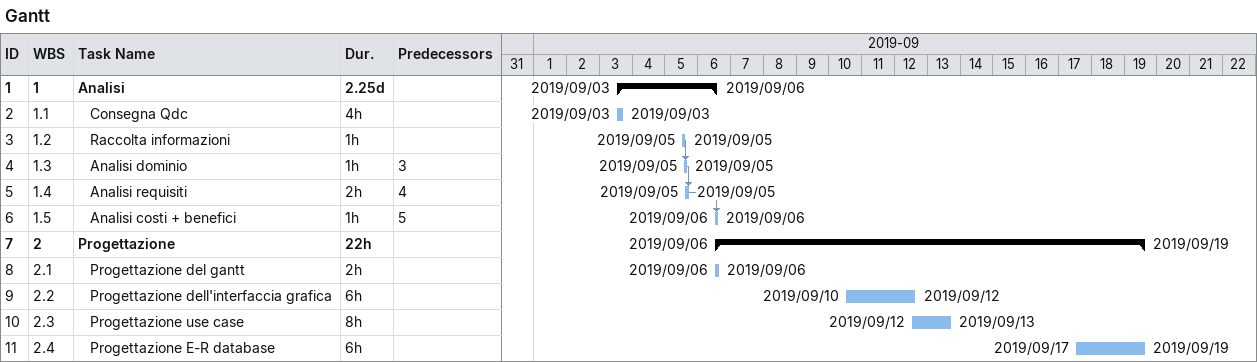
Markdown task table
Gantt

| ID | WBS | Task | Duration | Start | Finish | Predecessors |
|---|---|---|---|---|---|---|
| 1 | 1 | **Analisi** | 2.25d | 2019-09-03 | 2019-09-06 |  |
| 2 | 1.1 | Consegna Qdc | 4h | 2019-09-03 | 2019-09-03 |  |
| 3 | 1.2 | Raccolta informazioni | 1h | 2019-09-05 | 2019-09-05 |  |
| 4 | 1.3 | Analisi dominio | 1h | 2019-09-05 | 2019-09-05 | 3 |
| 5 | 1.4 | Analisi requisiti | 2h | 2019-09-05 | 2019-09-05 | 4 |
| 6 | 1.5 | Analisi costi + benefici | 1h | 2019-09-06 | 2019-09-06 | 5 |
| 7 | 2 | **Progettazione** | 22h | 2019-09-06 | 2019-09-19 |  |
| 8 | 2.1 | Progettazione del gantt | 2h | 2019-09-06 | 2019-09-06 |  |
| 9 | 2.2 | Progettazione dell'interfaccia grafica | 6h | 2019-09-10 | 2019-09-12 |  |
| 10 | 2.3 | Progettazione use case | 8h | 2019-09-12 | 2019-09-13 |  |
| 11 | 2.4 | Progettazione E-R database | 6h | 2019-09-17 | 2019-09-19 |  |
